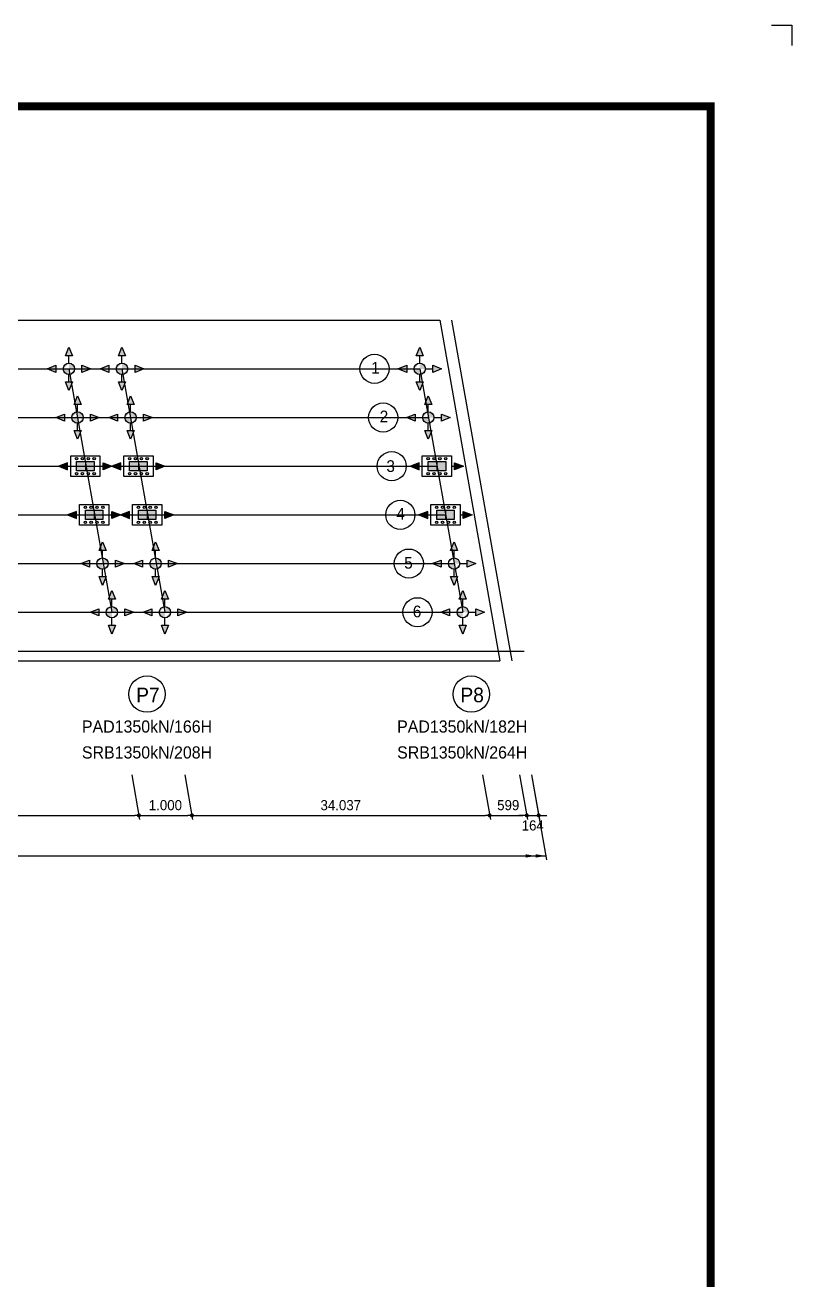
# Model space of a CAD drawing. Header units: feet. Extents: x 0 to 841000, y 0 to 594000.
# Drawn here: x 652148 to 841000, y 284697 to 594000 of the extents above; entities that cross this region are included whole.
import ezdxf
from ezdxf.enums import TextEntityAlignment as Align

# ---------------------------------------------------------------- set-up
doc = ezdxf.new("R2010")
doc.units = ezdxf.units.FT
doc.header["$LTSCALE"] = 150
doc.header["$MEASUREMENT"] = 0
for name, color, linetype in [('CS-DIMS', 1, 'CONTINUOUS'), ('CS-MISC', 3, 'CONTINUOUS'), ('CS-TEXT', 3, 'CONTINUOUS'), ('CX-BORD', 3, 'CONTINUOUS'), ('CX-BORD-LIN1', 4, 'CONTINUOUS'), ('CX-BORD-LIN2', 3, 'CONTINUOUS'), ('CX-BORD-TEX2', 7, 'CONTINUOUS'), ('CX-BORD-TEX3', 6, 'CONTINUOUS'), ('CX-MISC', 2, 'CONTINUOUS')]:
    doc.layers.add(name, color=color, linetype=linetype)
doc.styles.add('A_STANDARD', font='')
doc.styles.add('TB_TEXT', font='')
doc.styles.add('TB_WBTXT', font='')
doc.styles.add('TB_WMTXT', font='')
doc.styles.get('A_STANDARD').set_extended_font_data('Dotum')
doc.styles.get('TB_TEXT').set_extended_font_data('Dotum')
doc.styles.get('TB_WBTXT').set_extended_font_data('Dotum')
doc.styles.get('TB_WMTXT').set_extended_font_data('DotumChe')

# ---------------------------------------------------------------- blocks, each defined once
blk = doc.blocks.new('CXBLKA1-KHCA')
at = {"layer": 'CX-BORD-LIN1', "const_width": 2}
blk.add_lwpolyline([(796, 0), (0, 0), (0, 554), (796, 554)], close=True, dxfattribs=at)
at = {"layer": 'CX-MISC'}
blk.add_line((811, 574), (816, 574), dxfattribs=at)
blk.add_lwpolyline([(811, 574), (816, 574), (816, 569)], dxfattribs=at)
at = {"layer": 'CX-BORD-LIN1', "style": 'TB_TEXT'}
for tag, height, p in [('TR_RNUM5', 3, (285.11, 32.64)), ('TR_RDAT5', 3.5, (317.5, 33)), ('TR_DGN5', 3.5, (451.12, 33)), ('TR_CHK5', 3.5, (491.12, 33)), ('TR_APP5', 3.5, (531.12, 33)), ('TR_RNUM4', 3, (285.11, 26.64)), ('TR_RDAT4', 3.5, (317.5, 27)), ('TR_DGN4', 3.5, (451.12, 27)), ('TR_CHK4', 3.5, (491.12, 27)), ('TR_APP4', 3.5, (531.12, 27)), ('TR_RNUM3', 3, (285.11, 20.64)), ('TR_RDAT3', 3.5, (317.5, 21)), ('TR_DGN3', 3.5, (451.12, 21)), ('TR_CHK3', 3.5, (491.12, 21)), ('TR_APP3', 3.5, (531.12, 21)), ('TR_RNUM2', 3, (285.11, 14.64)), ('TR_RDAT2', 3.5, (317.5, 15)), ('TR_DGN2', 3.5, (451.12, 15)), ('TR_CHK2', 3.5, (491.12, 15)), ('TR_APP2', 3.5, (531.12, 15)), ('TR_RNUM1', 3, (285.11, 8.64)), ('TR_RDAT1', 3.5, (317.5, 9)), ('TR_DGN1', 3.5, (451.12, 9)), ('TR_CHK1', 3.5, (491.12, 9)), ('TR_APP1', 3.5, (531.12, 9))]:
    blk.add_attdef(tag, text='', height=height, dxfattribs=at).set_placement(p, align=Align.MIDDLE_CENTER)
for tag, p in [('TR_RCON5', (342.3, 33)), ('TR_RCON4', (342.3, 27)), ('TR_RCON3', (342.3, 21)), ('TR_RCON2', (342.3, 15)), ('TR_RCON1', (342.3, 9))]:
    blk.add_attdef(tag, text='', height=3.5, dxfattribs=at).set_placement(p, align=Align.MIDDLE_LEFT)
at = {"layer": 'CX-BORD-LIN2', "style": 'TB_TEXT'}
blk.add_attdef('TD_VERSION', text='', height=3, rotation=90, dxfattribs=at).set_placement((800.5, 48.01), align=Align.MIDDLE_CENTER)
at = {"layer": 'CX-BORD-TEX2', "style": 'TB_WMTXT'}
for tag, height, p in [('TB_CNAME', 5, (15.34, 531.83)), ('TB_CSCOP', 4, (16.63, 523.83))]:
    blk.add_attdef(tag, text='', height=height, dxfattribs=at).set_placement(p, align=Align.BOTTOM_LEFT)
at = {"layer": 'CX-BORD-TEX2', "style": 'TB_WBTXT'}
for tag, height, p in [('TB_MTITIL', 10, (398, 533.33)), ('TB_STITL', 7, (398, 518.33))]:
    blk.add_attdef(tag, text='', height=height, dxfattribs=at).set_placement(p, align=Align.MIDDLE_CENTER)
at = {"layer": 'CX-BORD-TEX3', "style": 'TB_TEXT'}
for tag, height, p in [('TD_LNDST', 4.5, (215, 31.5)), ('TD_DSECT', 4.5, (605.5, 31.5)), ('TD_DDIST', 4.5, (654.5, 31.5)), ('TD_DNAME_TOP', 4.5, (755, 27.96)), ('TD_DCOMP', 4.5, (215, 22.59)), ('TD_CSECT', 4.5, (605.5, 22.5)), ('TD_CDIST', 4.5, (654.5, 22.5)), ('TD_DNAME_MAIN', 4.5, (755, 21.47)), ('TD_CCOMP', 4.5, (215, 13.59)), ('TD_HSCAL', 4.5, (620.88, 13.75)), ('TD_VSCAL', 4.5, (656.86, 13.75)), ('TD_DNAME_BOT', 3, (755, 15.25)), ('TD_CNAME', 5, (65, 7.6)), ('TD_FIELD', 4.5, (180, 5.13)), ('TD_CSTEP', 4.5, (250.74, 5.13)), ('TD_DWGCODE', 4.5, (637, 4.79)), ('TD_DWGNO', 4.5, (755, 5))]:
    blk.add_attdef(tag, text='', height=height, dxfattribs=at).set_placement(p, align=Align.MIDDLE_CENTER)

msp = doc.modelspace()

# ---------------------------------------------------------------- hatches: boundary and pattern name
at = {"layer": 'CS-DIMS'}
for points in [[(662612, 486134), (660448, 485268), (662612, 484403), (662612, 485268)], [(671355, 486134), (673519, 485268), (671355, 484403), (671355, 485268)], [(675682, 486134), (673519, 485268), (675682, 484403), (675682, 485268)], [(684425, 486134), (686589, 485268), (684425, 484403), (684425, 485268)], [(749199, 486134), (747036, 485268), (749199, 484403), (749199, 485268)], [(757942, 486134), (760106, 485268), (757942, 484403), (757942, 485268)], [(664776, 474134), (662612, 473268), (664776, 472403), (664776, 473268)], [(673519, 474134), (675682, 473268), (673519, 472403), (673519, 473268)], [(677846, 474134), (675682, 473268), (677846, 472403), (677846, 473268)], [(686589, 474134), (688753, 473268), (686589, 472403), (686589, 473268)], [(751315, 474134), (749151, 473268), (751315, 472403), (751315, 473268)], [(760058, 474134), (762222, 473268), (760058, 472403), (760058, 473268)]]:
    msp.add_hatch(color=0, dxfattribs=at).paths.add_polyline_path(points)
at = {"layer": 'CS-MISC'}
h = msp.add_hatch(color=7, dxfattribs=at)
edge = h.paths.add_edge_path(flags=17)
edge.add_arc((662939, 509268), 1397, 0, 360)
h.paths.add_polyline_path([(662073, 506060), (663804, 506060), (662939, 503896)])
h.paths.add_polyline_path([(666147, 508403), (666147, 510134), (668311, 509268)])
h.paths.add_polyline_path([(659730, 510134), (659730, 508403), (657567, 509268)])
h.paths.add_polyline_path([(663804, 512477), (662073, 512477), (662939, 514641)])
edge = h.paths.add_edge_path()
edge.add_line((664336, 509268), (666147, 509268))
edge.add_line((659730, 509268), (661541, 509268))
edge.add_line((662939, 510666), (662939, 512477))
edge.add_line((662939, 506060), (662939, 507871))
h = msp.add_hatch(color=7, dxfattribs=at)
edge = h.paths.add_edge_path(flags=17)
edge.add_arc((676009, 509268), 1397, 0, 360)
h.paths.add_polyline_path([(675144, 506060), (676875, 506060), (676009, 503896)])
h.paths.add_polyline_path([(679218, 508403), (679218, 510134), (681382, 509268)])
h.paths.add_polyline_path([(672801, 510134), (672801, 508403), (670637, 509268)])
h.paths.add_polyline_path([(676875, 512477), (675144, 512477), (676009, 514641)])
edge = h.paths.add_edge_path()
edge.add_line((677407, 509268), (679218, 509268))
edge.add_line((672801, 509268), (674612, 509268))
edge.add_line((676009, 510666), (676009, 512477))
edge.add_line((676009, 506060), (676009, 507871))
h = msp.add_hatch(color=7, dxfattribs=at)
edge = h.paths.add_edge_path(flags=17)
edge.add_arc((749339, 509268), 1397, 0, 360)
h.paths.add_polyline_path([(748473, 506060), (750204, 506060), (749339, 503896)])
h.paths.add_polyline_path([(752547, 508403), (752547, 510134), (754711, 509268)])
h.paths.add_polyline_path([(746130, 510134), (746130, 508403), (743967, 509268)])
h.paths.add_polyline_path([(750204, 512477), (748473, 512477), (749339, 514641)])
edge = h.paths.add_edge_path()
edge.add_line((750736, 509268), (752547, 509268))
edge.add_line((746130, 509268), (747941, 509268))
edge.add_line((749339, 510666), (749339, 512477))
edge.add_line((749339, 506060), (749339, 507871))
h = msp.add_hatch(color=7, dxfattribs=at)
edge = h.paths.add_edge_path(flags=17)
edge.add_arc((665055, 497268), 1397, 0, 360)
h.paths.add_polyline_path([(664189, 494060), (665920, 494060), (665055, 491896)])
h.paths.add_polyline_path([(668263, 496403), (668263, 498134), (670427, 497268)])
h.paths.add_polyline_path([(661846, 498134), (661846, 496403), (659682, 497268)])
h.paths.add_polyline_path([(665920, 500477), (664189, 500477), (665055, 502641)])
edge = h.paths.add_edge_path()
edge.add_line((666452, 497268), (668263, 497268))
edge.add_line((661846, 497268), (663657, 497268))
edge.add_line((665055, 498666), (665055, 500477))
edge.add_line((665055, 494060), (665055, 495871))
h = msp.add_hatch(color=7, dxfattribs=at)
edge = h.paths.add_edge_path(flags=17)
edge.add_arc((678125, 497268), 1397, 0, 360)
h.paths.add_polyline_path([(677260, 494060), (678991, 494060), (678125, 491896)])
h.paths.add_polyline_path([(681334, 496403), (681334, 498134), (683498, 497268)])
h.paths.add_polyline_path([(674917, 498134), (674917, 496403), (672753, 497268)])
h.paths.add_polyline_path([(678991, 500477), (677260, 500477), (678125, 502641)])
edge = h.paths.add_edge_path()
edge.add_line((679523, 497268), (681334, 497268))
edge.add_line((674917, 497268), (676728, 497268))
edge.add_line((678125, 498666), (678125, 500477))
edge.add_line((678125, 494060), (678125, 495871))
h = msp.add_hatch(color=7, dxfattribs=at)
edge = h.paths.add_edge_path(flags=17)
edge.add_arc((751455, 497268), 1397, 0, 360)
h.paths.add_polyline_path([(750589, 494060), (752320, 494060), (751455, 491896)])
h.paths.add_polyline_path([(754663, 496403), (754663, 498134), (756827, 497268)])
h.paths.add_polyline_path([(748246, 498134), (748246, 496403), (746082, 497268)])
h.paths.add_polyline_path([(752320, 500477), (750589, 500477), (751455, 502641)])
edge = h.paths.add_edge_path()
edge.add_line((752852, 497268), (754663, 497268))
edge.add_line((748246, 497268), (750057, 497268))
edge.add_line((751455, 498666), (751455, 500477))
edge.add_line((751455, 494060), (751455, 495871))
h = msp.add_hatch(color=7, dxfattribs=at)
h.paths.add_polyline_path([(665132, 487120, 1), (664515, 487120, 1)])
h.paths.add_polyline_path([(666572, 487120, 1), (665955, 487120, 1)])
h.paths.add_polyline_path([(668012, 487120, 1), (667395, 487120, 1)])
h.paths.add_polyline_path([(668835, 487120, 1), (669452, 487120, 1)])
h.paths.add_polyline_path([(665132, 483417, 1), (664515, 483417, 1)])
h.paths.add_polyline_path([(666572, 483417, 1), (665955, 483417, 1)])
h.paths.add_polyline_path([(668012, 483417, 1), (667395, 483417, 1)])
h.paths.add_polyline_path([(669452, 483417, 1), (668835, 483417, 1)])
h.paths.add_polyline_path([(669143, 484137), (669143, 486400), (664823, 486400), (664823, 484137)])
h = msp.add_hatch(color=7, dxfattribs=at)
h.paths.add_polyline_path([(678202, 487120, 1), (677585, 487120, 1)])
h.paths.add_polyline_path([(679642, 487120, 1), (679025, 487120, 1)])
h.paths.add_polyline_path([(681082, 487120, 1), (680465, 487120, 1)])
h.paths.add_polyline_path([(681905, 487120, 1), (682522, 487120, 1)])
h.paths.add_polyline_path([(678202, 483417, 1), (677585, 483417, 1)])
h.paths.add_polyline_path([(679642, 483417, 1), (679025, 483417, 1)])
h.paths.add_polyline_path([(681082, 483417, 1), (680465, 483417, 1)])
h.paths.add_polyline_path([(682522, 483417, 1), (681905, 483417, 1)])
h.paths.add_polyline_path([(682214, 484137), (682214, 486400), (677894, 486400), (677894, 484137)])
h = msp.add_hatch(color=7, dxfattribs=at)
h.paths.add_polyline_path([(751719, 487120, 1), (751102, 487120, 1)])
h.paths.add_polyline_path([(753159, 487120, 1), (752542, 487120, 1)])
h.paths.add_polyline_path([(754599, 487120, 1), (753982, 487120, 1)])
h.paths.add_polyline_path([(755422, 487120, 1), (756039, 487120, 1)])
h.paths.add_polyline_path([(751719, 483417, 1), (751102, 483417, 1)])
h.paths.add_polyline_path([(753159, 483417, 1), (752542, 483417, 1)])
h.paths.add_polyline_path([(754599, 483417, 1), (753982, 483417, 1)])
h.paths.add_polyline_path([(756039, 483417, 1), (755422, 483417, 1)])
h.paths.add_polyline_path([(755731, 484137), (755731, 486400), (751411, 486400), (751411, 484137)])
h = msp.add_hatch(color=7, dxfattribs=at)
h.paths.add_polyline_path([(667296, 475120, 1), (666679, 475120, 1)])
h.paths.add_polyline_path([(668736, 475120, 1), (668119, 475120, 1)])
h.paths.add_polyline_path([(670176, 475120, 1), (669559, 475120, 1)])
h.paths.add_polyline_path([(670999, 475120, 1), (671616, 475120, 1)])
h.paths.add_polyline_path([(667296, 471417, 1), (666679, 471417, 1)])
h.paths.add_polyline_path([(668736, 471417, 1), (668119, 471417, 1)])
h.paths.add_polyline_path([(670176, 471417, 1), (669559, 471417, 1)])
h.paths.add_polyline_path([(671616, 471417, 1), (670999, 471417, 1)])
h.paths.add_polyline_path([(671307, 472137), (671307, 474400), (666987, 474400), (666987, 472137)])
h = msp.add_hatch(color=7, dxfattribs=at)
h.paths.add_polyline_path([(680366, 475120, 1), (679749, 475120, 1)])
h.paths.add_polyline_path([(681806, 475120, 1), (681189, 475120, 1)])
h.paths.add_polyline_path([(683246, 475120, 1), (682629, 475120, 1)])
h.paths.add_polyline_path([(684069, 475120, 1), (684686, 475120, 1)])
h.paths.add_polyline_path([(680366, 471417, 1), (679749, 471417, 1)])
h.paths.add_polyline_path([(681806, 471417, 1), (681189, 471417, 1)])
h.paths.add_polyline_path([(683246, 471417, 1), (682629, 471417, 1)])
h.paths.add_polyline_path([(684686, 471417, 1), (684069, 471417, 1)])
h.paths.add_polyline_path([(684378, 472137), (684378, 474400), (680058, 474400), (680058, 472137)])
h = msp.add_hatch(color=7, dxfattribs=at)
h.paths.add_polyline_path([(753835, 475120, 1), (753218, 475120, 1)])
h.paths.add_polyline_path([(755275, 475120, 1), (754658, 475120, 1)])
h.paths.add_polyline_path([(756715, 475120, 1), (756098, 475120, 1)])
h.paths.add_polyline_path([(757538, 475120, 1), (758155, 475120, 1)])
h.paths.add_polyline_path([(753835, 471417, 1), (753218, 471417, 1)])
h.paths.add_polyline_path([(755275, 471417, 1), (754658, 471417, 1)])
h.paths.add_polyline_path([(756715, 471417, 1), (756098, 471417, 1)])
h.paths.add_polyline_path([(758155, 471417, 1), (757538, 471417, 1)])
h.paths.add_polyline_path([(757847, 472137), (757847, 474400), (753527, 474400), (753527, 472137)])
h = msp.add_hatch(color=7, dxfattribs=at)
edge = h.paths.add_edge_path(flags=17)
edge.add_arc((671216, 461268), 1397, 0, 360)
h.paths.add_polyline_path([(670350, 458060), (672081, 458060), (671216, 455896)])
h.paths.add_polyline_path([(674424, 460403), (674424, 462134), (676588, 461268)])
h.paths.add_polyline_path([(668007, 462134), (668007, 460403), (665843, 461268)])
h.paths.add_polyline_path([(672081, 464477), (670350, 464477), (671216, 466641)])
edge = h.paths.add_edge_path()
edge.add_line((672613, 461268), (674424, 461268))
edge.add_line((668007, 461268), (669818, 461268))
edge.add_line((671216, 462666), (671216, 464477))
edge.add_line((671216, 458060), (671216, 459871))
h = msp.add_hatch(color=7, dxfattribs=at)
edge = h.paths.add_edge_path(flags=17)
edge.add_arc((684286, 461268), 1397, 0, 360)
h.paths.add_polyline_path([(683420, 458060), (685151, 458060), (684286, 455896)])
h.paths.add_polyline_path([(687494, 460403), (687494, 462134), (689658, 461268)])
h.paths.add_polyline_path([(681077, 462134), (681077, 460403), (678914, 461268)])
h.paths.add_polyline_path([(685151, 464477), (683420, 464477), (684286, 466641)])
edge = h.paths.add_edge_path()
edge.add_line((685683, 461268), (687494, 461268))
edge.add_line((681077, 461268), (682888, 461268))
edge.add_line((684286, 462666), (684286, 464477))
edge.add_line((684286, 458060), (684286, 459871))
h = msp.add_hatch(color=7, dxfattribs=at)
edge = h.paths.add_edge_path(flags=17)
edge.add_arc((757803, 461268), 1397, 0, 360)
h.paths.add_polyline_path([(756937, 458060), (758668, 458060), (757803, 455896)])
h.paths.add_polyline_path([(761011, 460403), (761011, 462134), (763175, 461268)])
h.paths.add_polyline_path([(754594, 462134), (754594, 460403), (752430, 461268)])
h.paths.add_polyline_path([(758668, 464477), (756937, 464477), (757803, 466641)])
edge = h.paths.add_edge_path()
edge.add_line((759200, 461268), (761011, 461268))
edge.add_line((754594, 461268), (756405, 461268))
edge.add_line((757803, 462666), (757803, 464477))
edge.add_line((757803, 458060), (757803, 459871))
h = msp.add_hatch(color=7, dxfattribs=at)
edge = h.paths.add_edge_path(flags=17)
edge.add_arc((673519, 449268), 1397, 0, 360)
h.paths.add_polyline_path([(672653, 446060), (674384, 446060), (673519, 443896)])
h.paths.add_polyline_path([(676727, 448403), (676727, 450134), (678891, 449268)])
h.paths.add_polyline_path([(670310, 450134), (670310, 448403), (668146, 449268)])
h.paths.add_polyline_path([(674384, 452477), (672653, 452477), (673519, 454641)])
edge = h.paths.add_edge_path()
edge.add_line((674916, 449268), (676727, 449268))
edge.add_line((670310, 449268), (672121, 449268))
edge.add_line((673519, 450666), (673519, 452477))
edge.add_line((673519, 446060), (673519, 447871))
h = msp.add_hatch(color=7, dxfattribs=at)
edge = h.paths.add_edge_path(flags=17)
edge.add_arc((686589, 449268), 1397, 0, 360)
h.paths.add_polyline_path([(685723, 446060), (687454, 446060), (686589, 443896)])
h.paths.add_polyline_path([(689798, 448403), (689798, 450134), (691961, 449268)])
h.paths.add_polyline_path([(683380, 450134), (683380, 448403), (681217, 449268)])
h.paths.add_polyline_path([(687454, 452477), (685723, 452477), (686589, 454641)])
edge = h.paths.add_edge_path()
edge.add_line((687986, 449268), (689798, 449268))
edge.add_line((683380, 449268), (685191, 449268))
edge.add_line((686589, 450666), (686589, 452477))
edge.add_line((686589, 446060), (686589, 447871))
h = msp.add_hatch(color=7, dxfattribs=at)
edge = h.paths.add_edge_path(flags=17)
edge.add_arc((759919, 449268), 1397, 0, 360)
h.paths.add_polyline_path([(759053, 446060), (760784, 446060), (759919, 443896)])
h.paths.add_polyline_path([(763127, 448403), (763127, 450134), (765291, 449268)])
h.paths.add_polyline_path([(756710, 450134), (756710, 448403), (754546, 449268)])
h.paths.add_polyline_path([(760784, 452477), (759053, 452477), (759919, 454641)])
edge = h.paths.add_edge_path()
edge.add_line((761316, 449268), (763127, 449268))
edge.add_line((756710, 449268), (758521, 449268))
edge.add_line((759919, 450666), (759919, 452477))
edge.add_line((759919, 446060), (759919, 447871))

# ---------------------------------------------------------------- linework, layer by layer
at = {"layer": 'CS-DIMS', "color": 1}
for p, q in [((757184, 521268), (771995, 437268)), ((62175, 439636), (775053, 439636)), ((678401, 409203), (680340, 398203)), ((678401, 409203), (680340, 398203)), ((691471, 409203), (693411, 398203)), ((691471, 409203), (693411, 398203)), ((764801, 409203), (766740, 398203)), ((764801, 409203), (766740, 398203)), ((773953, 409203), (775893, 398203)), ((773953, 409203), (775893, 398203)), ((776878, 409203), (778817, 398203)), ((776878, 409203), (780580, 388203)), ((607834, 399203), (679164, 399203)), ((681164, 399203), (692234, 399203)), ((694234, 399203), (765564, 399203)), ((767564, 399203), (774716, 399203)), ((774716, 399203), (773716, 399203)), ((775716, 399203), (778641, 399203)), ((779641, 399203), (780641, 399203)), ((80160, 389203), (780404, 389203))]:
    msp.add_line(p, q, dxfattribs=at)
at = {"layer": 'CS-DIMS', "ltscale": 0.5}
for p, q in [((503209, 509268), (749339, 509268)), ((662939, 509268), (673519, 449268)), ((676009, 509268), (686589, 449268)), ((749339, 509268), (759919, 449268)), ((505325, 497268), (751455, 497268)), ((507441, 485268), (753571, 485268)), ((509557, 473268), (755687, 473268)), ((511673, 461268), (757803, 461268)), ((513789, 449268), (759919, 449268))]:
    msp.add_line(p, q, dxfattribs=at)
at = {"layer": 'CS-DIMS', "color": 0}
for p, q in [((662612, 486134), (660448, 485268)), ((662612, 485268), (662612, 486134)), ((671355, 485268), (671355, 486134)), ((671355, 486134), (673519, 485268)), ((675682, 486134), (673519, 485268)), ((675682, 485268), (675682, 486134)), ((684425, 485268), (684425, 486134)), ((684425, 486134), (686589, 485268)), ((749199, 486134), (747036, 485268)), ((749199, 485268), (749199, 486134)), ((757942, 485268), (757942, 486134)), ((757942, 486134), (760106, 485268)), ((660448, 485268), (662612, 484403)), ((662612, 485268), (663383, 485268)), ((662612, 484403), (662612, 485268)), ((670583, 485268), (671355, 485268)), ((673519, 485268), (671355, 484403)), ((671355, 484403), (671355, 485268)), ((673519, 485268), (675682, 484403)), ((675682, 485268), (676454, 485268)), ((675682, 484403), (675682, 485268)), ((683654, 485268), (684425, 485268)), ((686589, 485268), (684425, 484403)), ((684425, 484403), (684425, 485268)), ((747036, 485268), (749199, 484403)), ((749199, 485268), (749971, 485268)), ((749199, 484403), (749199, 485268)), ((757171, 485268), (757942, 485268)), ((760106, 485268), (757942, 484403)), ((757942, 484403), (757942, 485268)), ((664776, 474134), (662612, 473268)), ((662612, 473268), (664776, 472403)), ((664776, 473268), (664776, 474134)), ((664776, 473268), (665547, 473268)), ((664776, 472403), (664776, 473268)), ((672747, 473268), (673519, 473268)), ((673519, 473268), (673519, 474134)), ((673519, 474134), (675682, 473268)), ((675682, 473268), (673519, 472403)), ((673519, 472403), (673519, 473268)), ((677846, 474134), (675682, 473268)), ((675682, 473268), (677846, 472403)), ((677846, 473268), (677846, 474134)), ((677846, 473268), (678618, 473268)), ((677846, 472403), (677846, 473268)), ((685818, 473268), (686589, 473268)), ((686589, 473268), (686589, 474134)), ((686589, 474134), (688753, 473268)), ((688753, 473268), (686589, 472403)), ((686589, 472403), (686589, 473268)), ((751315, 474134), (749151, 473268)), ((749151, 473268), (751315, 472403)), ((751315, 473268), (751315, 474134)), ((751315, 473268), (752087, 473268)), ((751315, 472403), (751315, 473268)), ((759287, 473268), (760058, 473268)), ((760058, 473268), (760058, 474134)), ((760058, 474134), (762222, 473268)), ((762222, 473268), (760058, 472403)), ((760058, 472403), (760058, 473268))]:
    msp.add_line(p, q, dxfattribs=at)
at = {"layer": 'CS-DIMS'}
for p, q in [((680164, 399203), (679164, 399203)), ((680164, 399203), (681164, 399203)), ((693234, 399203), (692234, 399203)), ((693234, 399203), (694234, 399203)), ((766564, 399203), (765564, 399203)), ((766564, 399203), (767564, 399203)), ((775716, 399203), (774716, 399203)), ((775716, 399203), (774716, 399203)), ((778641, 399203), (779641, 399203))]:
    msp.add_line(p, q, dxfattribs=at)
at = {"layer": 'CS-DIMS', "const_width": 500}
for points in [[(680414, 399203, 1), (679914, 399203, 1)], [(679914, 399203, 1), (680414, 399203, 1)], [(693484, 399203, 1), (692984, 399203, 1)], [(692984, 399203, 1), (693484, 399203, 1)], [(766814, 399203, 1), (766314, 399203, 1)], [(766314, 399203, 1), (766814, 399203, 1)], [(775466, 399203, 1), (775966, 399203, 1)], [(775466, 399203, 1), (775966, 399203, 1)], [(778891, 399203, 1), (778391, 399203, 1)]]:
    msp.add_lwpolyline(points, format="xyb", close=True, dxfattribs=at)
at = {"layer": 'CS-DIMS', "color": 7}
for centre in [(682170, 429086), (762034, 429086)]:
    msp.add_circle(centre, 4486, dxfattribs=at)
at = {"layer": 'CS-DIMS', "color": 1}
for points in [[(775404, 389620), (775404, 388787), (777904, 389203)], [(777904, 389620), (777904, 388787), (780404, 389203)]]:
    msp.add_solid(points, dxfattribs=at)
at = {"layer": 'CS-MISC', "color": 7}
for p, q in [((494684, 521268), (754259, 521268)), ((754259, 521268), (769071, 437268)), ((663383, 487840), (670583, 487840)), ((663383, 482697), (663383, 487840)), ((664823, 486400), (669143, 486400)), ((664823, 484137), (664823, 486400)), ((666983, 486400), (666983, 484137)), ((669143, 486400), (669143, 484137)), ((670583, 487840), (670583, 482697)), ((676454, 487840), (683654, 487840)), ((676454, 482697), (676454, 487840)), ((677894, 486400), (682214, 486400)), ((677894, 484137), (677894, 486400)), ((680054, 486400), (680054, 484137)), ((682214, 486400), (682214, 484137)), ((683654, 487840), (683654, 482697)), ((749971, 487840), (757171, 487840)), ((749971, 482697), (749971, 487840)), ((751411, 486400), (755731, 486400)), ((751411, 484137), (751411, 486400)), ((753571, 486400), (753571, 484137)), ((755731, 486400), (755731, 484137)), ((757171, 487840), (757171, 482697)), ((670583, 482697), (663383, 482697)), ((669143, 484137), (664823, 484137)), ((683654, 482697), (676454, 482697)), ((682214, 484137), (677894, 484137)), ((757171, 482697), (749971, 482697)), ((755731, 484137), (751411, 484137)), ((665547, 475840), (672747, 475840)), ((665547, 470697), (665547, 475840)), ((666987, 474400), (671307, 474400)), ((666987, 472137), (666987, 474400)), ((669147, 474400), (669147, 472137)), ((671307, 474400), (671307, 472137)), ((672747, 475840), (672747, 470697)), ((678618, 475840), (685818, 475840)), ((678618, 470697), (678618, 475840)), ((680058, 474400), (684378, 474400)), ((680058, 472137), (680058, 474400)), ((682218, 474400), (682218, 472137)), ((684378, 474400), (684378, 472137)), ((685818, 475840), (685818, 470697)), ((752087, 475840), (759287, 475840)), ((752087, 470697), (752087, 475840)), ((753527, 474400), (757847, 474400)), ((753527, 472137), (753527, 474400)), ((755687, 474400), (755687, 472137)), ((757847, 474400), (757847, 472137)), ((759287, 475840), (759287, 470697)), ((672747, 470697), (665547, 470697)), ((671307, 472137), (666987, 472137)), ((685818, 470697), (678618, 470697)), ((684378, 472137), (680058, 472137)), ((759287, 470697), (752087, 470697)), ((757847, 472137), (753527, 472137)), ((509496, 437268), (769071, 437268))]:
    msp.add_line(p, q, dxfattribs=at)
at = {"layer": 'CS-MISC', "color": 2}
for points in [[(663804, 512477), (662073, 512477), (662939, 514641)], [(676875, 512477), (675144, 512477), (676009, 514641)], [(750204, 512477), (748473, 512477), (749339, 514641)], [(666147, 508403), (666147, 510134), (668311, 509268)], [(679218, 508403), (679218, 510134), (681382, 509268)], [(752547, 508403), (752547, 510134), (754711, 509268)], [(665920, 500477), (664189, 500477), (665055, 502641)], [(678991, 500477), (677260, 500477), (678125, 502641)], [(752320, 500477), (750589, 500477), (751455, 502641)], [(668263, 496403), (668263, 498134), (670427, 497268)], [(681334, 496403), (681334, 498134), (683498, 497268)], [(754663, 496403), (754663, 498134), (756827, 497268)], [(672081, 464477), (670350, 464477), (671216, 466641)], [(685151, 464477), (683420, 464477), (684286, 466641)], [(758668, 464477), (756937, 464477), (757803, 466641)], [(674424, 460403), (674424, 462134), (676588, 461268)], [(687494, 460403), (687494, 462134), (689658, 461268)], [(761011, 460403), (761011, 462134), (763175, 461268)], [(674384, 452477), (672653, 452477), (673519, 454641)], [(687454, 452477), (685723, 452477), (686589, 454641)], [(760784, 452477), (759053, 452477), (759919, 454641)], [(676727, 448403), (676727, 450134), (678891, 449268)], [(689798, 448403), (689798, 450134), (691961, 449268)], [(763127, 448403), (763127, 450134), (765291, 449268)]]:
    msp.add_lwpolyline(points, close=True, dxfattribs=at)
at = {"layer": 'CS-MISC', "color": 7}
for points in [[(662939, 510666), (662939, 512477)], [(676009, 510666), (676009, 512477)], [(749339, 510666), (749339, 512477)], [(659730, 509268), (661541, 509268)], [(662939, 506060), (662939, 507871)], [(664336, 509268), (666147, 509268)], [(672801, 509268), (674612, 509268)], [(676009, 506060), (676009, 507871)], [(677407, 509268), (679218, 509268)], [(746130, 509268), (747941, 509268)], [(749339, 506060), (749339, 507871)], [(750736, 509268), (752547, 509268)], [(665055, 498666), (665055, 500477)], [(678125, 498666), (678125, 500477)], [(751455, 498666), (751455, 500477)], [(661846, 497268), (663657, 497268)], [(665055, 494060), (665055, 495871)], [(666452, 497268), (668263, 497268)], [(674917, 497268), (676728, 497268)], [(678125, 494060), (678125, 495871)], [(679523, 497268), (681334, 497268)], [(748246, 497268), (750057, 497268)], [(751455, 494060), (751455, 495871)], [(752852, 497268), (754663, 497268)], [(671216, 462666), (671216, 464477)], [(684286, 462666), (684286, 464477)], [(757803, 462666), (757803, 464477)], [(668007, 461268), (669818, 461268)], [(672613, 461268), (674424, 461268)], [(681077, 461268), (682888, 461268)], [(685683, 461268), (687494, 461268)], [(754594, 461268), (756405, 461268)], [(759200, 461268), (761011, 461268)], [(671216, 458060), (671216, 459871)], [(684286, 458060), (684286, 459871)], [(757803, 458060), (757803, 459871)], [(673519, 450666), (673519, 452477)], [(686589, 450666), (686589, 452477)], [(759919, 450666), (759919, 452477)], [(670310, 449268), (672121, 449268)], [(674916, 449268), (676727, 449268)], [(683380, 449268), (685191, 449268)], [(687986, 449268), (689798, 449268)], [(756710, 449268), (758521, 449268)], [(761316, 449268), (763127, 449268)], [(673519, 446060), (673519, 447871)], [(686589, 446060), (686589, 447871)], [(759919, 446060), (759919, 447871)]]:
    msp.add_lwpolyline(points, dxfattribs=at)
for points in [[(659730, 510134), (659730, 508403), (657567, 509268)], [(672801, 510134), (672801, 508403), (670637, 509268)], [(746130, 510134), (746130, 508403), (743967, 509268)], [(662073, 506060), (663804, 506060), (662939, 503896)], [(675144, 506060), (676875, 506060), (676009, 503896)], [(748473, 506060), (750204, 506060), (749339, 503896)], [(661846, 498134), (661846, 496403), (659682, 497268)], [(674917, 498134), (674917, 496403), (672753, 497268)], [(748246, 498134), (748246, 496403), (746082, 497268)], [(664189, 494060), (665920, 494060), (665055, 491896)], [(677260, 494060), (678991, 494060), (678125, 491896)], [(750589, 494060), (752320, 494060), (751455, 491896)], [(668007, 462134), (668007, 460403), (665843, 461268)], [(681077, 462134), (681077, 460403), (678914, 461268)], [(754594, 462134), (754594, 460403), (752430, 461268)], [(670350, 458060), (672081, 458060), (671216, 455896)], [(683420, 458060), (685151, 458060), (684286, 455896)], [(756937, 458060), (758668, 458060), (757803, 455896)], [(670310, 450134), (670310, 448403), (668146, 449268)], [(683380, 450134), (683380, 448403), (681217, 449268)], [(756710, 450134), (756710, 448403), (754546, 449268)], [(672653, 446060), (674384, 446060), (673519, 443896)], [(685723, 446060), (687454, 446060), (686589, 443896)], [(759053, 446060), (760784, 446060), (759919, 443896)]]:
    msp.add_lwpolyline(points, close=True, dxfattribs=at)
for centre, radius in [((662939, 509268), 1397), ((676009, 509268), 1397), ((738208, 509268), 3589), ((749339, 509268), 1397), ((665055, 497268), 1397), ((678125, 497268), 1397), ((740324, 497268), 3589), ((751455, 497268), 1397), ((742440, 485268), 3589), ((664823, 487120), 309), ((666263, 487120), 309), ((667703, 487120), 309), ((669143, 487120), 309), ((677894, 487120), 309), ((679334, 487120), 309), ((680774, 487120), 309), ((682214, 487120), 309), ((751411, 487120), 309), ((752851, 487120), 309), ((754291, 487120), 309), ((755731, 487120), 309), ((664823, 483417), 309), ((666263, 483417), 309), ((667703, 483417), 309), ((669143, 483417), 309), ((677894, 483417), 309), ((679334, 483417), 309), ((680774, 483417), 309), ((682214, 483417), 309), ((751411, 483417), 309), ((752851, 483417), 309), ((754291, 483417), 309), ((755731, 483417), 309), ((744556, 473268), 3589), ((666987, 475120), 309), ((668427, 475120), 309), ((669867, 475120), 309), ((671307, 475120), 309), ((680058, 475120), 309), ((681498, 475120), 309), ((682938, 475120), 309), ((684378, 475120), 309), ((753527, 475120), 309), ((754967, 475120), 309), ((756407, 475120), 309), ((757847, 475120), 309), ((666987, 471417), 309), ((668427, 471417), 309), ((669867, 471417), 309), ((671307, 471417), 309), ((680058, 471417), 309), ((681498, 471417), 309), ((682938, 471417), 309), ((684378, 471417), 309), ((753527, 471417), 309), ((754967, 471417), 309), ((756407, 471417), 309), ((757847, 471417), 309), ((746671, 461268), 3589), ((671216, 461268), 1397), ((684286, 461268), 1397), ((757803, 461268), 1397), ((748787, 449268), 3589), ((673519, 449268), 1397), ((686589, 449268), 1397), ((759919, 449268), 1397)]:
    msp.add_circle(centre, radius, dxfattribs=at)

# ---------------------------------------------------------------- block references
at = {"layer": 'CX-BORD', "xscale": 1000, "yscale": 1000, "zscale": 1000}
msp.add_blockref('CXBLKA1-KHCA', (25000, 20000), dxfattribs=at)

# ---------------------------------------------------------------- texts
at = {"layer": 'CS-DIMS', "color": 3, "char_height": 2500, "attachment_point": 5, "style": 'TB_TEXT'}
for s, insert in [('\\A1;1.000', (686699, 401705)), ('\\A1;34.037', (729899, 401705)), ('\\A1;599', (771140, 401705)), ('\\A1;164', (777179, 396702))]:
    msp.add_mtext(s, dxfattribs=dict(at, insert=insert))
at = {"layer": 'CS-TEXT', "color": 7, "style": 'A_STANDARD'}
for s, height, p in [('1', 2880, (738418, 509526)), ('2', 2880, (740534, 497526)), ('3', 2880, (742179, 485296)), ('4', 2880, (744609, 473537)), ('5', 2880, (746568, 461464)), ('6', 2880, (748684, 449464)), ('P7', 3600, (682391, 428881)), ('P8', 3600, (762256, 428881)), ('PAD1350kN/166H', 3000, (682170, 421096)), ('PAD1350kN/182H', 3000, (759805, 421096)), ('SRB1350kN/208H', 3000, (682170, 414717)), ('SRB1350kN/264H', 3000, (759805, 414717))]:
    msp.add_text(s, height=height, dxfattribs=at).set_placement(p, align=Align.MIDDLE_CENTER)

doc.saveas('drawing.dxf')
